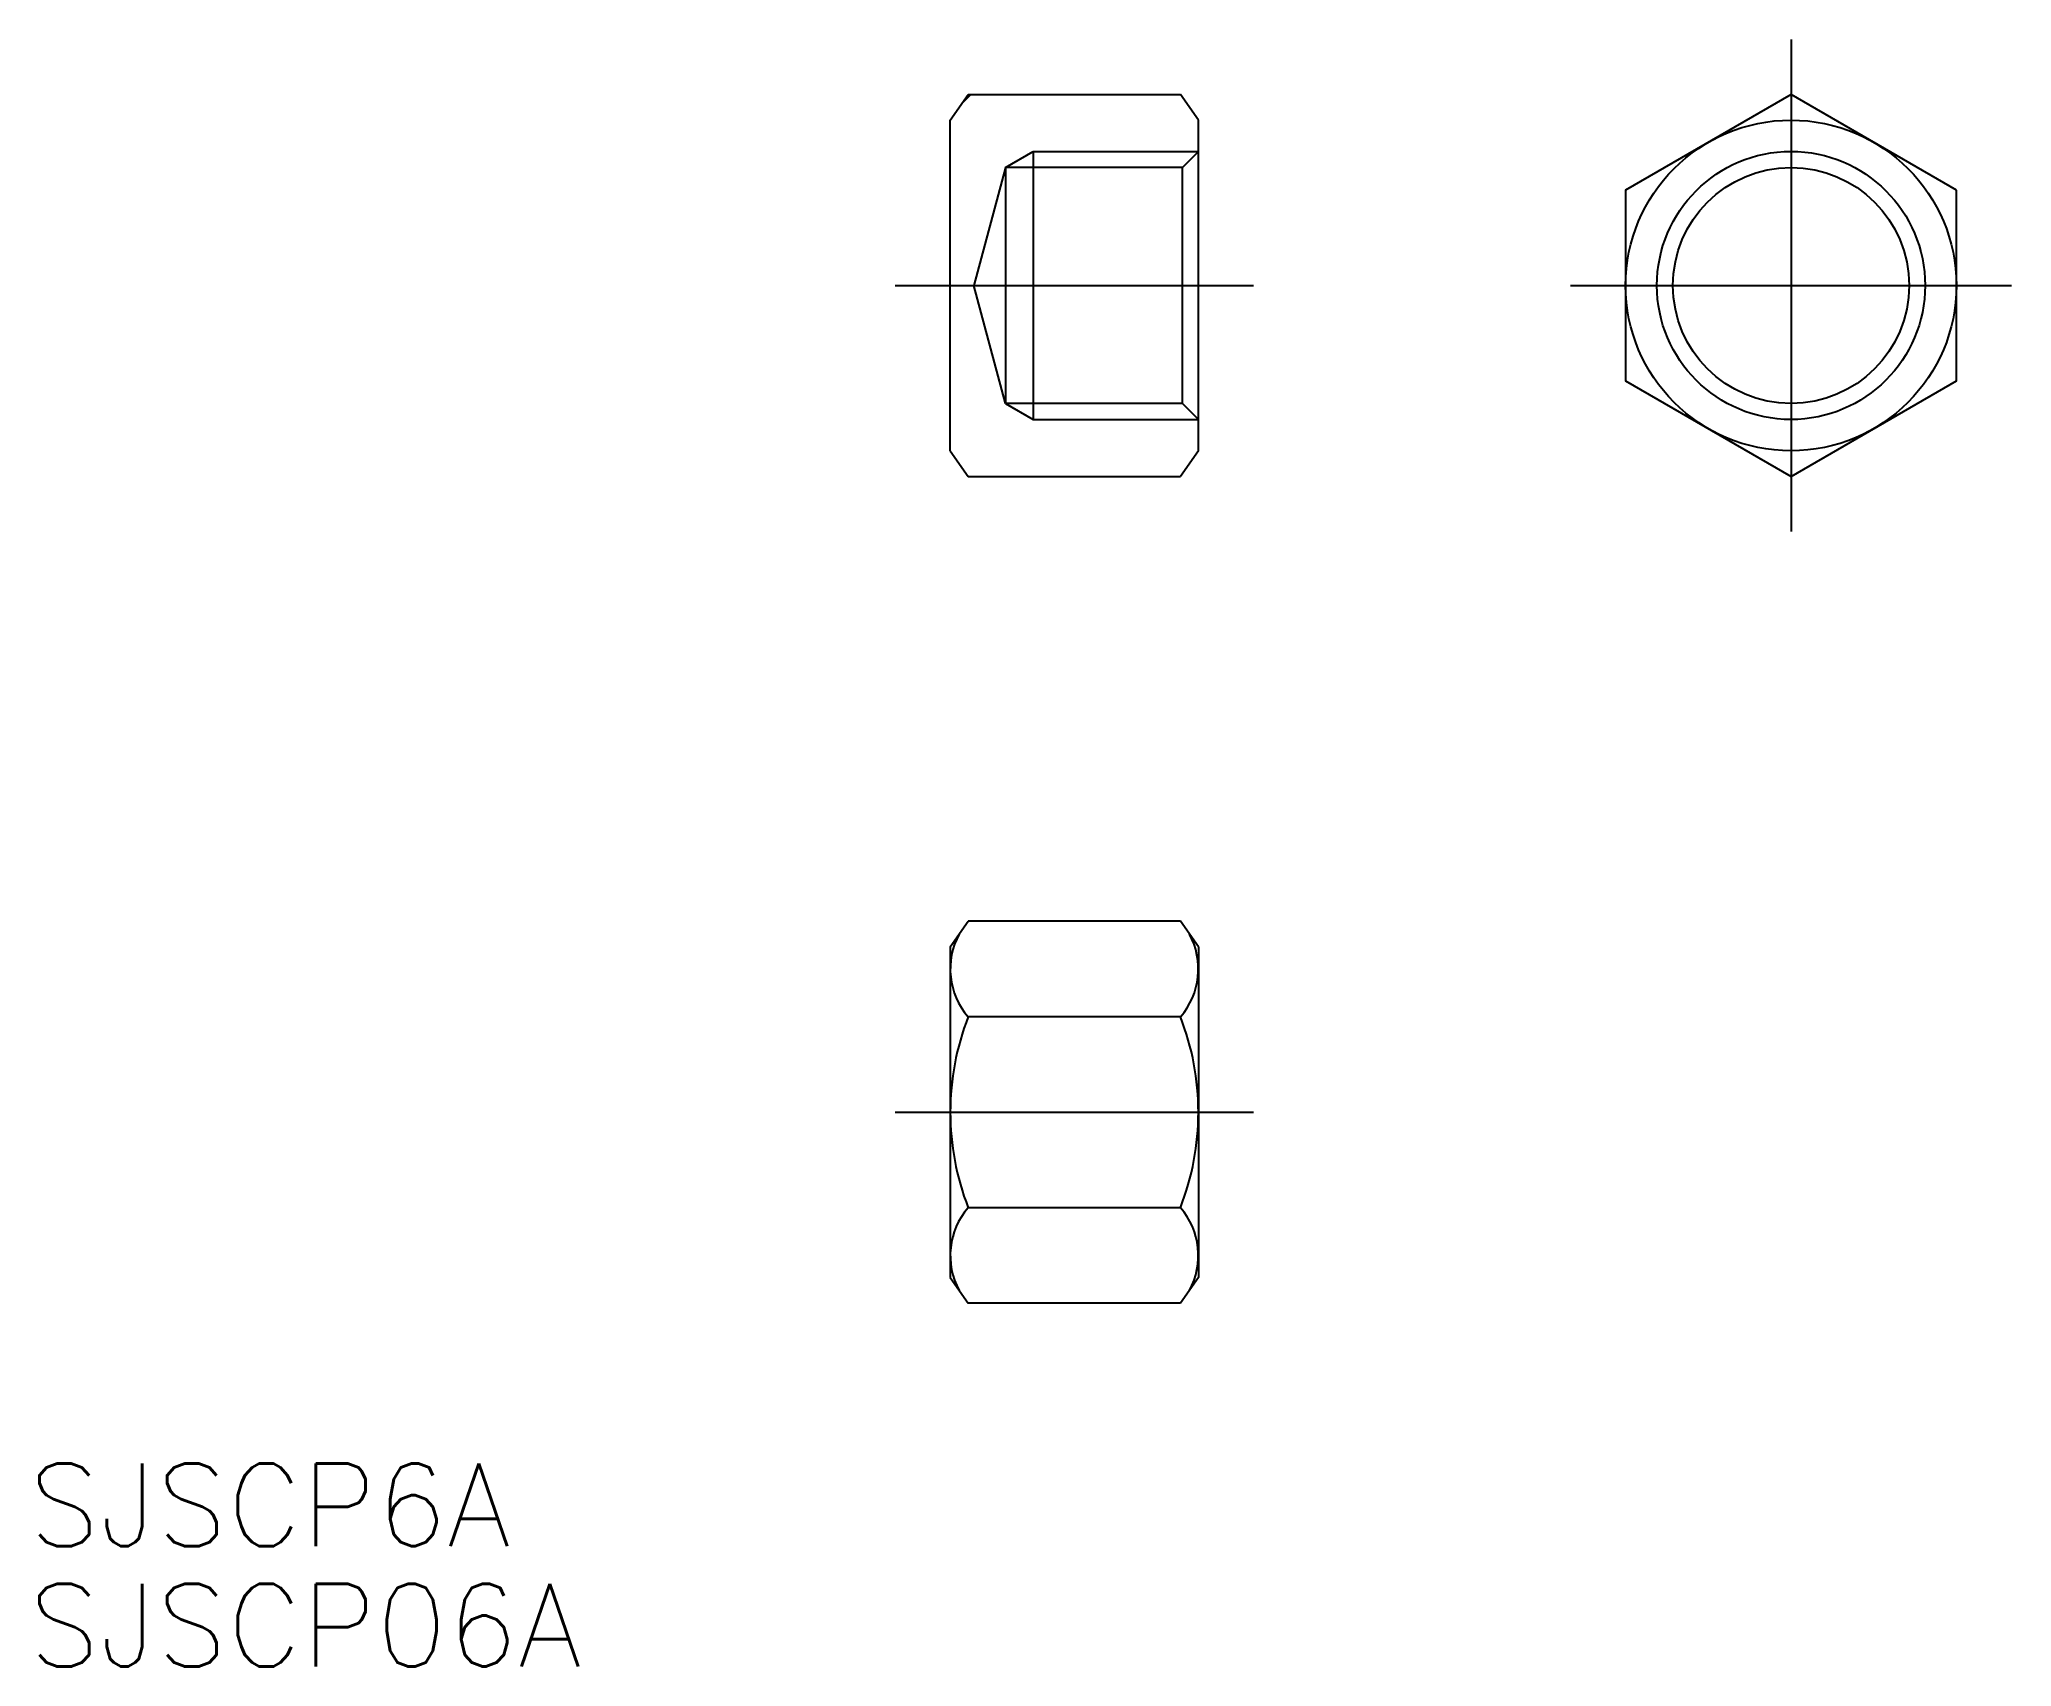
# Model space of a CAD drawing. Extents: x -63.5 to 8, y -50.1 to 8.9.
import ezdxf

# ---------------------------------------------------------------- set-up
doc = ezdxf.new("R2010")
doc.units = 0
doc.linetypes.add('CENTER', pattern=[50.8, 31.75, -6.35, 6.35, -6.35])
doc.layers.get('0').update_dxf_attribs({"linetype": 'CONTINUOUS'})
doc.layers.add('CENTER', color=1, linetype='CENTER')
doc.styles.get("Standard").update_dxf_attribs({"font": 'txt.shx', "height": 3, "bigfont": 'bigfont.shx'})

msp = doc.modelspace()

# ---------------------------------------------------------------- linework, layer by layer
at = {"color": 7, "linetype": 'CONTINUOUS'}
for p, q in [((-30.5, 6), (-29.85, 6.928)), ((-30.087, 6.59), (-29.749, 6.928)), ((-29.85, 6.928), (-22.15, 6.928)), ((-21.5, 6), (-22.15, 6.928)), ((-30.5, -6), (-30.5, 6)), ((-21.5, -6), (-21.5, 6)), ((-27.494, 4.864), (-27.494, -4.864)), ((-22.081, 4.283), (-21.5, 4.864)), ((-28.5, 4.283), (-29.648, 0)), ((-28.5, 4.283), (-28.5, -4.283)), ((-22.081, 4.283), (-28.5, 4.283)), ((-22.081, -4.283), (-22.081, 4.283)), ((-28.5, -4.283), (-29.648, 0)), ((-22.081, -4.283), (-28.5, -4.283)), ((-22.081, -4.283), (-21.5, -4.864)), ((-30.5, -6), (-29.85, -6.928)), ((-21.5, -6), (-22.15, -6.928)), ((-29.85, -6.928), (-22.15, -6.928)), ((-30.5, -24), (-29.85, -23.072)), ((-22.15, -23.072), (-29.85, -23.072)), ((-21.5, -24), (-22.15, -23.072)), ((-30.5, -24), (-30.5, -36)), ((-21.5, -24), (-21.5, -36)), ((-22.15, -26.536), (-29.85, -26.536)), ((-22.15, -33.464), (-29.85, -33.464)), ((-30.5, -36), (-29.85, -36.928)), ((-21.5, -36), (-22.15, -36.928)), ((-22.15, -36.928), (-29.85, -36.928))]:
    msp.add_line(p, q, dxfattribs=at)
at = {"color": 3, "linetype": 'CONTINUOUS'}
for p, q in [((-28.5, 4.283), (-27.494, 4.864)), ((-27.494, 4.864), (-21.5, 4.864)), ((-28.5, -4.283), (-27.494, -4.864)), ((-27.494, -4.864), (-21.5, -4.864))]:
    msp.add_line(p, q, dxfattribs=at)
at = {"color": 7, "linetype": 'CONTINUOUS'}
msp.add_lwpolyline([(6, 3.464), (0, 6.928), (-6, 3.464), (-6, -3.464), (0, -6.928), (6, -3.464)], close=True, dxfattribs=at)
for radius in [6, 4.283]:
    msp.add_circle((0, 0), radius, dxfattribs=at)
at = {"color": 3, "linetype": 'CONTINUOUS'}
msp.add_circle((0, 0), 4.864, dxfattribs=at)
at = {"color": 7, "linetype": 'CONTINUOUS'}
for centre, radius, start, end in [((-27.867, -24.804), 2.633, 151.13621, 221.13621), ((-24.133, -24.804), 2.633, 318.86379, 28.86379), ((-20.943, -30), 9.557, 158.7474, 201.2526), ((-31.057, -30), 9.557, 338.7474, 21.2526), ((-27.867, -35.196), 2.633, 138.86379, 208.86379), ((-24.133, -35.196), 2.633, 331.13621, 41.13621)]:
    msp.add_arc(centre, radius, start, end, dxfattribs=at)
at = {"layer": 'CENTER', "color": 1, "linetype": 'CENTER'}
for p, q in [((0, 8.928), (0, -8.928)), ((-32.5, 0), (-19.5, 0)), ((-8, 0), (8, 0)), ((-32.5, -30), (-19.5, -30))]:
    msp.add_line(p, q, dxfattribs=at)

# ---------------------------------------------------------------- texts
at = {"color": 7, "linetype": 'CONTINUOUS'}
for s, p in [('SJSCP6A', (-63.928, -45.748)), ('SJSCP06A', (-63.928, -50.114))]:
    msp.add_text(s, height=3, dxfattribs=at).set_placement(p)

doc.saveas('drawing.dxf')
